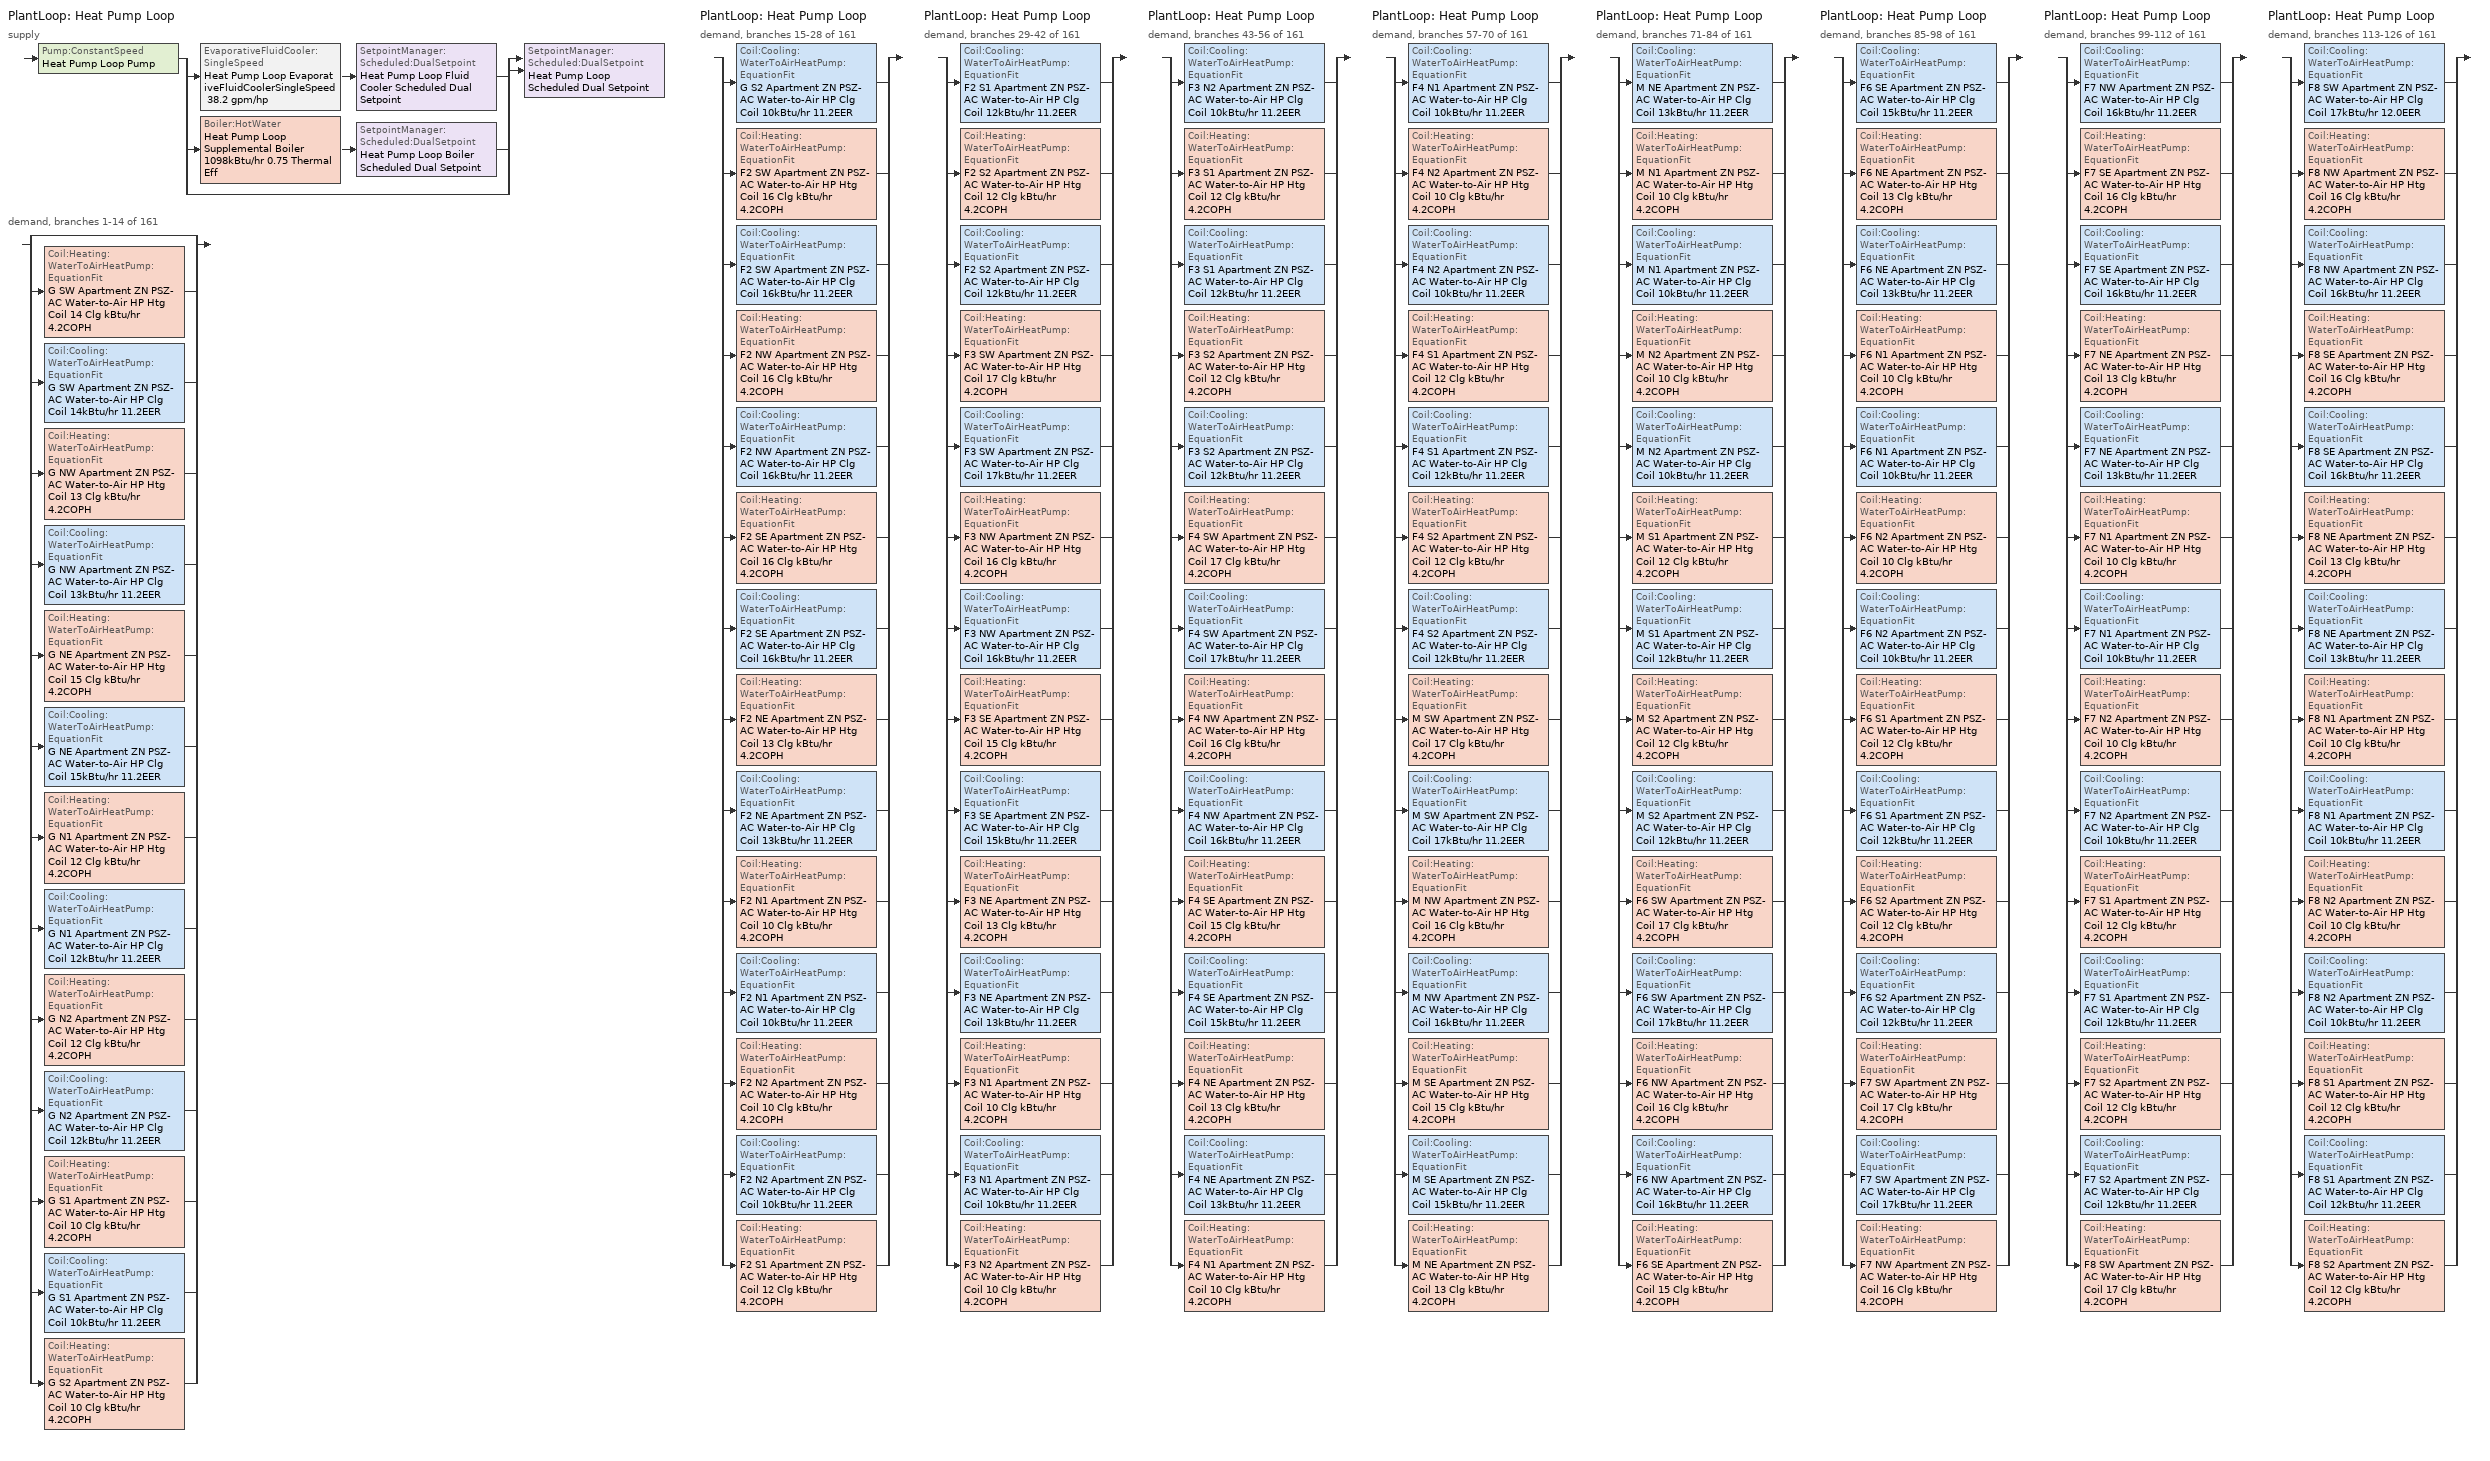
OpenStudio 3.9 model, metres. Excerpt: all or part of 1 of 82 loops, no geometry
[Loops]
PlantLoop 'Heat Pump Loop'
 supply: Pump:ConstantSpeed 'Heat Pump Loop Pump' > split
  | EvaporativeFluidCooler:SingleSpeed 'Heat Pump Loop EvaporativeFluidCoolerSingleSpeed 38.2 gpm/hp' > SetpointManager:Scheduled:DualSetpoint 'Heat Pump Loop Fluid Cooler Scheduled Dual Setpoint'
  | Boiler:HotWater 'Heat Pump Loop Supplemental Boiler 1098kBtu/hr 0.75 Thermal Eff' > SetpointManager:Scheduled:DualSetpoint 'Heat Pump Loop Boiler Scheduled Dual Setpoint'
  | bypass
  join > SetpointManager:Scheduled:DualSetpoint 'Heat Pump Loop Scheduled Dual Setpoint'
 demand, branches 1-14 of 161: split
  | bypass
  | Coil:Heating:WaterToAirHeatPump:EquationFit 'G SW Apartment ZN PSZ-AC Water-to-Air HP Htg Coil 14 Clg kBtu/hr 4.2COPH'
  | Coil:Cooling:WaterToAirHeatPump:EquationFit 'G SW Apartment ZN PSZ-AC Water-to-Air HP Clg Coil 14kBtu/hr 11.2EER'
  | Coil:Heating:WaterToAirHeatPump:EquationFit 'G NW Apartment ZN PSZ-AC Water-to-Air HP Htg Coil 13 Clg kBtu/hr 4.2COPH'
  | Coil:Cooling:WaterToAirHeatPump:EquationFit 'G NW Apartment ZN PSZ-AC Water-to-Air HP Clg Coil 13kBtu/hr 11.2EER'
  | Coil:Heating:WaterToAirHeatPump:EquationFit 'G NE Apartment ZN PSZ-AC Water-to-Air HP Htg Coil 15 Clg kBtu/hr 4.2COPH'
  | Coil:Cooling:WaterToAirHeatPump:EquationFit 'G NE Apartment ZN PSZ-AC Water-to-Air HP Clg Coil 15kBtu/hr 11.2EER'
  | Coil:Heating:WaterToAirHeatPump:EquationFit 'G N1 Apartment ZN PSZ-AC Water-to-Air HP Htg Coil 12 Clg kBtu/hr 4.2COPH'
  | Coil:Cooling:WaterToAirHeatPump:EquationFit 'G N1 Apartment ZN PSZ-AC Water-to-Air HP Clg Coil 12kBtu/hr 11.2EER'
  | Coil:Heating:WaterToAirHeatPump:EquationFit 'G N2 Apartment ZN PSZ-AC Water-to-Air HP Htg Coil 12 Clg kBtu/hr 4.2COPH'
  | Coil:Cooling:WaterToAirHeatPump:EquationFit 'G N2 Apartment ZN PSZ-AC Water-to-Air HP Clg Coil 12kBtu/hr 11.2EER'
  | Coil:Heating:WaterToAirHeatPump:EquationFit 'G S1 Apartment ZN PSZ-AC Water-to-Air HP Htg Coil 10 Clg kBtu/hr 4.2COPH'
  | Coil:Cooling:WaterToAirHeatPump:EquationFit 'G S1 Apartment ZN PSZ-AC Water-to-Air HP Clg Coil 10kBtu/hr 11.2EER'
  | Coil:Heating:WaterToAirHeatPump:EquationFit 'G S2 Apartment ZN PSZ-AC Water-to-Air HP Htg Coil 10 Clg kBtu/hr 4.2COPH'
PlantLoop 'Heat Pump Loop'
 demand, branches 15-28 of 161: split
  | Coil:Cooling:WaterToAirHeatPump:EquationFit 'G S2 Apartment ZN PSZ-AC Water-to-Air HP Clg Coil 10kBtu/hr 11.2EER'
  | Coil:Heating:WaterToAirHeatPump:EquationFit 'F2 SW Apartment ZN PSZ-AC Water-to-Air HP Htg Coil 16 Clg kBtu/hr 4.2COPH'
  | Coil:Cooling:WaterToAirHeatPump:EquationFit 'F2 SW Apartment ZN PSZ-AC Water-to-Air HP Clg Coil 16kBtu/hr 11.2EER'
  | Coil:Heating:WaterToAirHeatPump:EquationFit 'F2 NW Apartment ZN PSZ-AC Water-to-Air HP Htg Coil 16 Clg kBtu/hr 4.2COPH'
  | Coil:Cooling:WaterToAirHeatPump:EquationFit 'F2 NW Apartment ZN PSZ-AC Water-to-Air HP Clg Coil 16kBtu/hr 11.2EER'
  | Coil:Heating:WaterToAirHeatPump:EquationFit 'F2 SE Apartment ZN PSZ-AC Water-to-Air HP Htg Coil 16 Clg kBtu/hr 4.2COPH'
  | Coil:Cooling:WaterToAirHeatPump:EquationFit 'F2 SE Apartment ZN PSZ-AC Water-to-Air HP Clg Coil 16kBtu/hr 11.2EER'
  | Coil:Heating:WaterToAirHeatPump:EquationFit 'F2 NE Apartment ZN PSZ-AC Water-to-Air HP Htg Coil 13 Clg kBtu/hr 4.2COPH'
  | Coil:Cooling:WaterToAirHeatPump:EquationFit 'F2 NE Apartment ZN PSZ-AC Water-to-Air HP Clg Coil 13kBtu/hr 11.2EER'
  | Coil:Heating:WaterToAirHeatPump:EquationFit 'F2 N1 Apartment ZN PSZ-AC Water-to-Air HP Htg Coil 10 Clg kBtu/hr 4.2COPH'
  | Coil:Cooling:WaterToAirHeatPump:EquationFit 'F2 N1 Apartment ZN PSZ-AC Water-to-Air HP Clg Coil 10kBtu/hr 11.2EER'
  | Coil:Heating:WaterToAirHeatPump:EquationFit 'F2 N2 Apartment ZN PSZ-AC Water-to-Air HP Htg Coil 10 Clg kBtu/hr 4.2COPH'
  | Coil:Cooling:WaterToAirHeatPump:EquationFit 'F2 N2 Apartment ZN PSZ-AC Water-to-Air HP Clg Coil 10kBtu/hr 11.2EER'
  | Coil:Heating:WaterToAirHeatPump:EquationFit 'F2 S1 Apartment ZN PSZ-AC Water-to-Air HP Htg Coil 12 Clg kBtu/hr 4.2COPH'
PlantLoop 'Heat Pump Loop'
 demand, branches 29-42 of 161: split
  | Coil:Cooling:WaterToAirHeatPump:EquationFit 'F2 S1 Apartment ZN PSZ-AC Water-to-Air HP Clg Coil 12kBtu/hr 11.2EER'
  | Coil:Heating:WaterToAirHeatPump:EquationFit 'F2 S2 Apartment ZN PSZ-AC Water-to-Air HP Htg Coil 12 Clg kBtu/hr 4.2COPH'
  | Coil:Cooling:WaterToAirHeatPump:EquationFit 'F2 S2 Apartment ZN PSZ-AC Water-to-Air HP Clg Coil 12kBtu/hr 11.2EER'
  | Coil:Heating:WaterToAirHeatPump:EquationFit 'F3 SW Apartment ZN PSZ-AC Water-to-Air HP Htg Coil 17 Clg kBtu/hr 4.2COPH'
  | Coil:Cooling:WaterToAirHeatPump:EquationFit 'F3 SW Apartment ZN PSZ-AC Water-to-Air HP Clg Coil 17kBtu/hr 11.2EER'
  | Coil:Heating:WaterToAirHeatPump:EquationFit 'F3 NW Apartment ZN PSZ-AC Water-to-Air HP Htg Coil 16 Clg kBtu/hr 4.2COPH'
  | Coil:Cooling:WaterToAirHeatPump:EquationFit 'F3 NW Apartment ZN PSZ-AC Water-to-Air HP Clg Coil 16kBtu/hr 11.2EER'
  | Coil:Heating:WaterToAirHeatPump:EquationFit 'F3 SE Apartment ZN PSZ-AC Water-to-Air HP Htg Coil 15 Clg kBtu/hr 4.2COPH'
  | Coil:Cooling:WaterToAirHeatPump:EquationFit 'F3 SE Apartment ZN PSZ-AC Water-to-Air HP Clg Coil 15kBtu/hr 11.2EER'
  | Coil:Heating:WaterToAirHeatPump:EquationFit 'F3 NE Apartment ZN PSZ-AC Water-to-Air HP Htg Coil 13 Clg kBtu/hr 4.2COPH'
  | Coil:Cooling:WaterToAirHeatPump:EquationFit 'F3 NE Apartment ZN PSZ-AC Water-to-Air HP Clg Coil 13kBtu/hr 11.2EER'
  | Coil:Heating:WaterToAirHeatPump:EquationFit 'F3 N1 Apartment ZN PSZ-AC Water-to-Air HP Htg Coil 10 Clg kBtu/hr 4.2COPH'
  | Coil:Cooling:WaterToAirHeatPump:EquationFit 'F3 N1 Apartment ZN PSZ-AC Water-to-Air HP Clg Coil 10kBtu/hr 11.2EER'
  | Coil:Heating:WaterToAirHeatPump:EquationFit 'F3 N2 Apartment ZN PSZ-AC Water-to-Air HP Htg Coil 10 Clg kBtu/hr 4.2COPH'
PlantLoop 'Heat Pump Loop'
 demand, branches 43-56 of 161: split
  | Coil:Cooling:WaterToAirHeatPump:EquationFit 'F3 N2 Apartment ZN PSZ-AC Water-to-Air HP Clg Coil 10kBtu/hr 11.2EER'
  | Coil:Heating:WaterToAirHeatPump:EquationFit 'F3 S1 Apartment ZN PSZ-AC Water-to-Air HP Htg Coil 12 Clg kBtu/hr 4.2COPH'
  | Coil:Cooling:WaterToAirHeatPump:EquationFit 'F3 S1 Apartment ZN PSZ-AC Water-to-Air HP Clg Coil 12kBtu/hr 11.2EER'
  | Coil:Heating:WaterToAirHeatPump:EquationFit 'F3 S2 Apartment ZN PSZ-AC Water-to-Air HP Htg Coil 12 Clg kBtu/hr 4.2COPH'
  | Coil:Cooling:WaterToAirHeatPump:EquationFit 'F3 S2 Apartment ZN PSZ-AC Water-to-Air HP Clg Coil 12kBtu/hr 11.2EER'
  | Coil:Heating:WaterToAirHeatPump:EquationFit 'F4 SW Apartment ZN PSZ-AC Water-to-Air HP Htg Coil 17 Clg kBtu/hr 4.2COPH'
  | Coil:Cooling:WaterToAirHeatPump:EquationFit 'F4 SW Apartment ZN PSZ-AC Water-to-Air HP Clg Coil 17kBtu/hr 11.2EER'
  | Coil:Heating:WaterToAirHeatPump:EquationFit 'F4 NW Apartment ZN PSZ-AC Water-to-Air HP Htg Coil 16 Clg kBtu/hr 4.2COPH'
  | Coil:Cooling:WaterToAirHeatPump:EquationFit 'F4 NW Apartment ZN PSZ-AC Water-to-Air HP Clg Coil 16kBtu/hr 11.2EER'
  | Coil:Heating:WaterToAirHeatPump:EquationFit 'F4 SE Apartment ZN PSZ-AC Water-to-Air HP Htg Coil 15 Clg kBtu/hr 4.2COPH'
  | Coil:Cooling:WaterToAirHeatPump:EquationFit 'F4 SE Apartment ZN PSZ-AC Water-to-Air HP Clg Coil 15kBtu/hr 11.2EER'
  | Coil:Heating:WaterToAirHeatPump:EquationFit 'F4 NE Apartment ZN PSZ-AC Water-to-Air HP Htg Coil 13 Clg kBtu/hr 4.2COPH'
  | Coil:Cooling:WaterToAirHeatPump:EquationFit 'F4 NE Apartment ZN PSZ-AC Water-to-Air HP Clg Coil 13kBtu/hr 11.2EER'
  | Coil:Heating:WaterToAirHeatPump:EquationFit 'F4 N1 Apartment ZN PSZ-AC Water-to-Air HP Htg Coil 10 Clg kBtu/hr 4.2COPH'
PlantLoop 'Heat Pump Loop'
 demand, branches 57-70 of 161: split
  | Coil:Cooling:WaterToAirHeatPump:EquationFit 'F4 N1 Apartment ZN PSZ-AC Water-to-Air HP Clg Coil 10kBtu/hr 11.2EER'
  | Coil:Heating:WaterToAirHeatPump:EquationFit 'F4 N2 Apartment ZN PSZ-AC Water-to-Air HP Htg Coil 10 Clg kBtu/hr 4.2COPH'
  | Coil:Cooling:WaterToAirHeatPump:EquationFit 'F4 N2 Apartment ZN PSZ-AC Water-to-Air HP Clg Coil 10kBtu/hr 11.2EER'
  | Coil:Heating:WaterToAirHeatPump:EquationFit 'F4 S1 Apartment ZN PSZ-AC Water-to-Air HP Htg Coil 12 Clg kBtu/hr 4.2COPH'
  | Coil:Cooling:WaterToAirHeatPump:EquationFit 'F4 S1 Apartment ZN PSZ-AC Water-to-Air HP Clg Coil 12kBtu/hr 11.2EER'
  | Coil:Heating:WaterToAirHeatPump:EquationFit 'F4 S2 Apartment ZN PSZ-AC Water-to-Air HP Htg Coil 12 Clg kBtu/hr 4.2COPH'
  | Coil:Cooling:WaterToAirHeatPump:EquationFit 'F4 S2 Apartment ZN PSZ-AC Water-to-Air HP Clg Coil 12kBtu/hr 11.2EER'
  | Coil:Heating:WaterToAirHeatPump:EquationFit 'M SW Apartment ZN PSZ-AC Water-to-Air HP Htg Coil 17 Clg kBtu/hr 4.2COPH'
  | Coil:Cooling:WaterToAirHeatPump:EquationFit 'M SW Apartment ZN PSZ-AC Water-to-Air HP Clg Coil 17kBtu/hr 11.2EER'
  | Coil:Heating:WaterToAirHeatPump:EquationFit 'M NW Apartment ZN PSZ-AC Water-to-Air HP Htg Coil 16 Clg kBtu/hr 4.2COPH'
  | Coil:Cooling:WaterToAirHeatPump:EquationFit 'M NW Apartment ZN PSZ-AC Water-to-Air HP Clg Coil 16kBtu/hr 11.2EER'
  | Coil:Heating:WaterToAirHeatPump:EquationFit 'M SE Apartment ZN PSZ-AC Water-to-Air HP Htg Coil 15 Clg kBtu/hr 4.2COPH'
  | Coil:Cooling:WaterToAirHeatPump:EquationFit 'M SE Apartment ZN PSZ-AC Water-to-Air HP Clg Coil 15kBtu/hr 11.2EER'
  | Coil:Heating:WaterToAirHeatPump:EquationFit 'M NE Apartment ZN PSZ-AC Water-to-Air HP Htg Coil 13 Clg kBtu/hr 4.2COPH'
PlantLoop 'Heat Pump Loop'
 demand, branches 71-84 of 161: split
  | Coil:Cooling:WaterToAirHeatPump:EquationFit 'M NE Apartment ZN PSZ-AC Water-to-Air HP Clg Coil 13kBtu/hr 11.2EER'
  | Coil:Heating:WaterToAirHeatPump:EquationFit 'M N1 Apartment ZN PSZ-AC Water-to-Air HP Htg Coil 10 Clg kBtu/hr 4.2COPH'
  | Coil:Cooling:WaterToAirHeatPump:EquationFit 'M N1 Apartment ZN PSZ-AC Water-to-Air HP Clg Coil 10kBtu/hr 11.2EER'
  | Coil:Heating:WaterToAirHeatPump:EquationFit 'M N2 Apartment ZN PSZ-AC Water-to-Air HP Htg Coil 10 Clg kBtu/hr 4.2COPH'
  | Coil:Cooling:WaterToAirHeatPump:EquationFit 'M N2 Apartment ZN PSZ-AC Water-to-Air HP Clg Coil 10kBtu/hr 11.2EER'
  | Coil:Heating:WaterToAirHeatPump:EquationFit 'M S1 Apartment ZN PSZ-AC Water-to-Air HP Htg Coil 12 Clg kBtu/hr 4.2COPH'
  | Coil:Cooling:WaterToAirHeatPump:EquationFit 'M S1 Apartment ZN PSZ-AC Water-to-Air HP Clg Coil 12kBtu/hr 11.2EER'
  | Coil:Heating:WaterToAirHeatPump:EquationFit 'M S2 Apartment ZN PSZ-AC Water-to-Air HP Htg Coil 12 Clg kBtu/hr 4.2COPH'
  | Coil:Cooling:WaterToAirHeatPump:EquationFit 'M S2 Apartment ZN PSZ-AC Water-to-Air HP Clg Coil 12kBtu/hr 11.2EER'
  | Coil:Heating:WaterToAirHeatPump:EquationFit 'F6 SW Apartment ZN PSZ-AC Water-to-Air HP Htg Coil 17 Clg kBtu/hr 4.2COPH'
  | Coil:Cooling:WaterToAirHeatPump:EquationFit 'F6 SW Apartment ZN PSZ-AC Water-to-Air HP Clg Coil 17kBtu/hr 11.2EER'
  | Coil:Heating:WaterToAirHeatPump:EquationFit 'F6 NW Apartment ZN PSZ-AC Water-to-Air HP Htg Coil 16 Clg kBtu/hr 4.2COPH'
  | Coil:Cooling:WaterToAirHeatPump:EquationFit 'F6 NW Apartment ZN PSZ-AC Water-to-Air HP Clg Coil 16kBtu/hr 11.2EER'
  | Coil:Heating:WaterToAirHeatPump:EquationFit 'F6 SE Apartment ZN PSZ-AC Water-to-Air HP Htg Coil 15 Clg kBtu/hr 4.2COPH'
PlantLoop 'Heat Pump Loop'
 demand, branches 85-98 of 161: split
  | Coil:Cooling:WaterToAirHeatPump:EquationFit 'F6 SE Apartment ZN PSZ-AC Water-to-Air HP Clg Coil 15kBtu/hr 11.2EER'
  | Coil:Heating:WaterToAirHeatPump:EquationFit 'F6 NE Apartment ZN PSZ-AC Water-to-Air HP Htg Coil 13 Clg kBtu/hr 4.2COPH'
  | Coil:Cooling:WaterToAirHeatPump:EquationFit 'F6 NE Apartment ZN PSZ-AC Water-to-Air HP Clg Coil 13kBtu/hr 11.2EER'
  | Coil:Heating:WaterToAirHeatPump:EquationFit 'F6 N1 Apartment ZN PSZ-AC Water-to-Air HP Htg Coil 10 Clg kBtu/hr 4.2COPH'
  | Coil:Cooling:WaterToAirHeatPump:EquationFit 'F6 N1 Apartment ZN PSZ-AC Water-to-Air HP Clg Coil 10kBtu/hr 11.2EER'
  | Coil:Heating:WaterToAirHeatPump:EquationFit 'F6 N2 Apartment ZN PSZ-AC Water-to-Air HP Htg Coil 10 Clg kBtu/hr 4.2COPH'
  | Coil:Cooling:WaterToAirHeatPump:EquationFit 'F6 N2 Apartment ZN PSZ-AC Water-to-Air HP Clg Coil 10kBtu/hr 11.2EER'
  | Coil:Heating:WaterToAirHeatPump:EquationFit 'F6 S1 Apartment ZN PSZ-AC Water-to-Air HP Htg Coil 12 Clg kBtu/hr 4.2COPH'
  | Coil:Cooling:WaterToAirHeatPump:EquationFit 'F6 S1 Apartment ZN PSZ-AC Water-to-Air HP Clg Coil 12kBtu/hr 11.2EER'
  | Coil:Heating:WaterToAirHeatPump:EquationFit 'F6 S2 Apartment ZN PSZ-AC Water-to-Air HP Htg Coil 12 Clg kBtu/hr 4.2COPH'
  | Coil:Cooling:WaterToAirHeatPump:EquationFit 'F6 S2 Apartment ZN PSZ-AC Water-to-Air HP Clg Coil 12kBtu/hr 11.2EER'
  | Coil:Heating:WaterToAirHeatPump:EquationFit 'F7 SW Apartment ZN PSZ-AC Water-to-Air HP Htg Coil 17 Clg kBtu/hr 4.2COPH'
  | Coil:Cooling:WaterToAirHeatPump:EquationFit 'F7 SW Apartment ZN PSZ-AC Water-to-Air HP Clg Coil 17kBtu/hr 11.2EER'
  | Coil:Heating:WaterToAirHeatPump:EquationFit 'F7 NW Apartment ZN PSZ-AC Water-to-Air HP Htg Coil 16 Clg kBtu/hr 4.2COPH'
PlantLoop 'Heat Pump Loop'
 demand, branches 99-112 of 161: split
  | Coil:Cooling:WaterToAirHeatPump:EquationFit 'F7 NW Apartment ZN PSZ-AC Water-to-Air HP Clg Coil 16kBtu/hr 11.2EER'
  | Coil:Heating:WaterToAirHeatPump:EquationFit 'F7 SE Apartment ZN PSZ-AC Water-to-Air HP Htg Coil 16 Clg kBtu/hr 4.2COPH'
  | Coil:Cooling:WaterToAirHeatPump:EquationFit 'F7 SE Apartment ZN PSZ-AC Water-to-Air HP Clg Coil 16kBtu/hr 11.2EER'
  | Coil:Heating:WaterToAirHeatPump:EquationFit 'F7 NE Apartment ZN PSZ-AC Water-to-Air HP Htg Coil 13 Clg kBtu/hr 4.2COPH'
  | Coil:Cooling:WaterToAirHeatPump:EquationFit 'F7 NE Apartment ZN PSZ-AC Water-to-Air HP Clg Coil 13kBtu/hr 11.2EER'
  | Coil:Heating:WaterToAirHeatPump:EquationFit 'F7 N1 Apartment ZN PSZ-AC Water-to-Air HP Htg Coil 10 Clg kBtu/hr 4.2COPH'
  | Coil:Cooling:WaterToAirHeatPump:EquationFit 'F7 N1 Apartment ZN PSZ-AC Water-to-Air HP Clg Coil 10kBtu/hr 11.2EER'
  | Coil:Heating:WaterToAirHeatPump:EquationFit 'F7 N2 Apartment ZN PSZ-AC Water-to-Air HP Htg Coil 10 Clg kBtu/hr 4.2COPH'
  | Coil:Cooling:WaterToAirHeatPump:EquationFit 'F7 N2 Apartment ZN PSZ-AC Water-to-Air HP Clg Coil 10kBtu/hr 11.2EER'
  | Coil:Heating:WaterToAirHeatPump:EquationFit 'F7 S1 Apartment ZN PSZ-AC Water-to-Air HP Htg Coil 12 Clg kBtu/hr 4.2COPH'
  | Coil:Cooling:WaterToAirHeatPump:EquationFit 'F7 S1 Apartment ZN PSZ-AC Water-to-Air HP Clg Coil 12kBtu/hr 11.2EER'
  | Coil:Heating:WaterToAirHeatPump:EquationFit 'F7 S2 Apartment ZN PSZ-AC Water-to-Air HP Htg Coil 12 Clg kBtu/hr 4.2COPH'
  | Coil:Cooling:WaterToAirHeatPump:EquationFit 'F7 S2 Apartment ZN PSZ-AC Water-to-Air HP Clg Coil 12kBtu/hr 11.2EER'
  | Coil:Heating:WaterToAirHeatPump:EquationFit 'F8 SW Apartment ZN PSZ-AC Water-to-Air HP Htg Coil 17 Clg kBtu/hr 4.2COPH'
PlantLoop 'Heat Pump Loop'
 demand, branches 113-126 of 161: split
  | Coil:Cooling:WaterToAirHeatPump:EquationFit 'F8 SW Apartment ZN PSZ-AC Water-to-Air HP Clg Coil 17kBtu/hr 12.0EER'
  | Coil:Heating:WaterToAirHeatPump:EquationFit 'F8 NW Apartment ZN PSZ-AC Water-to-Air HP Htg Coil 16 Clg kBtu/hr 4.2COPH'
  | Coil:Cooling:WaterToAirHeatPump:EquationFit 'F8 NW Apartment ZN PSZ-AC Water-to-Air HP Clg Coil 16kBtu/hr 11.2EER'
  | Coil:Heating:WaterToAirHeatPump:EquationFit 'F8 SE Apartment ZN PSZ-AC Water-to-Air HP Htg Coil 16 Clg kBtu/hr 4.2COPH'
  | Coil:Cooling:WaterToAirHeatPump:EquationFit 'F8 SE Apartment ZN PSZ-AC Water-to-Air HP Clg Coil 16kBtu/hr 11.2EER'
  | Coil:Heating:WaterToAirHeatPump:EquationFit 'F8 NE Apartment ZN PSZ-AC Water-to-Air HP Htg Coil 13 Clg kBtu/hr 4.2COPH'
  | Coil:Cooling:WaterToAirHeatPump:EquationFit 'F8 NE Apartment ZN PSZ-AC Water-to-Air HP Clg Coil 13kBtu/hr 11.2EER'
  | Coil:Heating:WaterToAirHeatPump:EquationFit 'F8 N1 Apartment ZN PSZ-AC Water-to-Air HP Htg Coil 10 Clg kBtu/hr 4.2COPH'
  | Coil:Cooling:WaterToAirHeatPump:EquationFit 'F8 N1 Apartment ZN PSZ-AC Water-to-Air HP Clg Coil 10kBtu/hr 11.2EER'
  | Coil:Heating:WaterToAirHeatPump:EquationFit 'F8 N2 Apartment ZN PSZ-AC Water-to-Air HP Htg Coil 10 Clg kBtu/hr 4.2COPH'
  | Coil:Cooling:WaterToAirHeatPump:EquationFit 'F8 N2 Apartment ZN PSZ-AC Water-to-Air HP Clg Coil 10kBtu/hr 11.2EER'
  | Coil:Heating:WaterToAirHeatPump:EquationFit 'F8 S1 Apartment ZN PSZ-AC Water-to-Air HP Htg Coil 12 Clg kBtu/hr 4.2COPH'
  | Coil:Cooling:WaterToAirHeatPump:EquationFit 'F8 S1 Apartment ZN PSZ-AC Water-to-Air HP Clg Coil 12kBtu/hr 11.2EER'
  | Coil:Heating:WaterToAirHeatPump:EquationFit 'F8 S2 Apartment ZN PSZ-AC Water-to-Air HP Htg Coil 12 Clg kBtu/hr 4.2COPH'
[PlantLoop]
Heat Pump Loop: Fluid Type=Water; Glycol Concentration=0; Maximum Loop Temperature {C}=35; Minimum Loop Temperature {C}=10; Plant Loop Volume {m3}=Autocalculate; Load Distribution Scheme=SequentialLoad
[Sizing:Plant]
Heat Pump Loop: Loop Type=Heating; Design Loop Exit Temperature {C}=39; Loop Design Temperature Difference {deltaC}=11; Sizing Option=NonCoincident; Zone Timesteps in Averaging Window=1; Coincident Sizing Factor Mode=None
[SetpointManager:Scheduled:DualSetpoint] High Setpoint Schedule=Heat Pump Loop High Temp - 87F; Low Setpoint Schedule=Heat Pump Loop Low Temp - 67F
Name | Setpoint Node or NodeList
Heat Pump Loop Scheduled Dual Setpoint | Heat Pump Loop Supply Outlet Node
Heat Pump Loop Fluid Cooler Scheduled Dual Setpoint | Heat Pump Loop EvaporativeFluidCoolerSingleSpeed 38.2 gpm/hp Outlet Water Node
Heat Pump Loop Boiler Scheduled Dual Setpoint | Heat Pump Loop Supplemental Boiler 1098kBtu/hr 0.75 Thermal Eff Outlet Water Node
[Pump:ConstantSpeed]
Heat Pump Loop Pump: Rated Flow Rate {m3/s}=autosize; Rated Pump Head {Pa}=179344; Rated Power Consumption {W}=autosize; Motor Efficiency=0.875; Fraction of Motor Inefficiencies to Fluid Stream=0; Pump Control Type=Intermittent; Design Power Sizing Method=PowerPerFlowPerPressure; Design Electric Power per Unit Flow Rate {W/(m3/s)}=348701.1; Design Shaft Power per Unit Flow Rate per Unit Head {W-s/m3-Pa}=1.28205
[EvaporativeFluidCooler:SingleSpeed]
Heat Pump Loop EvaporativeFluidCoolerSingleSpeed 38.2 gpm/hp: Design Air Flow Rate {m3/s}=autosize; Fan Power at Design Air Flow Rate {W}=2262.68; Design Spray Water Flow Rate {m3/s}=0.002208; Performance Input Method=UFactorTimesAreaAndDesignWaterFlowRate; U-factor Times Area Value at Design Air Flow Rate {W/K}=autosize; Design Water Flow Rate {m3/s}=autosize; Capacity Control=FanCycling; Sizing Factor=1; Evaporation Loss Mode=SaturatedExit; Drift Loss Percent {percent}=0.008; Blowdown Calculation Mode=ConcentrationRatio; Blowdown Concentration Ratio=3
[Boiler:HotWater]
Heat Pump Loop Supplemental Boiler 1098kBtu/hr 0.75 Thermal Eff: Fuel Type=NaturalGas; Nominal Thermal Efficiency=0.75; Efficiency Curve Temperature Evaluation Variable=LeavingBoiler; Normalized Boiler Efficiency Curve=Boiler with No Minimum Turndown; Minimum Part Load Ratio=0; Maximum Part Load Ratio=1.2; Optimum Part Load Ratio=1; Water Outlet Upper Temperature Limit {C}=95; Boiler Flow Mode=ConstantFlow; On Cycle Parasitic Electric Load {W}=0; Off Cycle Parasitic Fuel Load {W}=0; Sizing Factor=1
[Coil:Heating:WaterToAirHeatPump:EquationFit] Rated Heating Coefficient of Performance {W/W}=4.2; Rated Entering Water Temperature {C}=20; Rated Entering Air Dry-Bulb Temperature {C}=20; Ratio of Rated Heating Capacity to Rated Cooling Capacity=1; Heating Capacity Curve=Water to Air Heat Pump Heating Capacity Curve; Heating Power Consumption Curve=Water to Air Heat Pump Heating Power Consumption Curve; Part Load Fraction Correlation Curve=Water to Air Heat Pump Part Load Fraction Correlation Curve
G SW Apartment ZN PSZ-AC Water-to-Air HP Htg Coil 14 Clg kBtu/hr 4.2COPH; G NW Apartment ZN PSZ-AC Water-to-Air HP Htg Coil 13 Clg kBtu/hr 4.2COPH; G NE Apartment ZN PSZ-AC Water-to-Air HP Htg Coil 15 Clg kBtu/hr 4.2COPH; G N1 Apartment ZN PSZ-AC Water-to-Air HP Htg Coil 12 Clg kBtu/hr 4.2COPH; G N2 Apartment ZN PSZ-AC Water-to-Air HP Htg Coil 12 Clg kBtu/hr 4.2COPH; G S1 Apartment ZN PSZ-AC Water-to-Air HP Htg Coil 10 Clg kBtu/hr 4.2COPH; G S2 Apartment ZN PSZ-AC Water-to-Air HP Htg Coil 10 Clg kBtu/hr 4.2COPH; F2 SW Apartment ZN PSZ-AC Water-to-Air HP Htg Coil 16 Clg kBtu/hr 4.2COPH; F2 NW Apartment ZN PSZ-AC Water-to-Air HP Htg Coil 16 Clg kBtu/hr 4.2COPH; F2 SE Apartment ZN PSZ-AC Water-to-Air HP Htg Coil 16 Clg kBtu/hr 4.2COPH; F2 NE Apartment ZN PSZ-AC Water-to-Air HP Htg Coil 13 Clg kBtu/hr 4.2COPH; F2 N1 Apartment ZN PSZ-AC Water-to-Air HP Htg Coil 10 Clg kBtu/hr 4.2COPH; F2 N2 Apartment ZN PSZ-AC Water-to-Air HP Htg Coil 10 Clg kBtu/hr 4.2COPH; F2 S1 Apartment ZN PSZ-AC Water-to-Air HP Htg Coil 12 Clg kBtu/hr 4.2COPH; F2 S2 Apartment ZN PSZ-AC Water-to-Air HP Htg Coil 12 Clg kBtu/hr 4.2COPH; F3 SW Apartment ZN PSZ-AC Water-to-Air HP Htg Coil 17 Clg kBtu/hr 4.2COPH; F3 NW Apartment ZN PSZ-AC Water-to-Air HP Htg Coil 16 Clg kBtu/hr 4.2COPH; F3 SE Apartment ZN PSZ-AC Water-to-Air HP Htg Coil 15 Clg kBtu/hr 4.2COPH; F3 NE Apartment ZN PSZ-AC Water-to-Air HP Htg Coil 13 Clg kBtu/hr 4.2COPH; F3 N1 Apartment ZN PSZ-AC Water-to-Air HP Htg Coil 10 Clg kBtu/hr 4.2COPH; F3 N2 Apartment ZN PSZ-AC Water-to-Air HP Htg Coil 10 Clg kBtu/hr 4.2COPH; F3 S1 Apartment ZN PSZ-AC Water-to-Air HP Htg Coil 12 Clg kBtu/hr 4.2COPH; F3 S2 Apartment ZN PSZ-AC Water-to-Air HP Htg Coil 12 Clg kBtu/hr 4.2COPH; F4 SW Apartment ZN PSZ-AC Water-to-Air HP Htg Coil 17 Clg kBtu/hr 4.2COPH; F4 NW Apartment ZN PSZ-AC Water-to-Air HP Htg Coil 16 Clg kBtu/hr 4.2COPH; F4 SE Apartment ZN PSZ-AC Water-to-Air HP Htg Coil 15 Clg kBtu/hr 4.2COPH; F4 NE Apartment ZN PSZ-AC Water-to-Air HP Htg Coil 13 Clg kBtu/hr 4.2COPH; F4 N1 Apartment ZN PSZ-AC Water-to-Air HP Htg Coil 10 Clg kBtu/hr 4.2COPH; F4 N2 Apartment ZN PSZ-AC Water-to-Air HP Htg Coil 10 Clg kBtu/hr 4.2COPH; F4 S1 Apartment ZN PSZ-AC Water-to-Air HP Htg Coil 12 Clg kBtu/hr 4.2COPH; F4 S2 Apartment ZN PSZ-AC Water-to-Air HP Htg Coil 12 Clg kBtu/hr 4.2COPH; M SW Apartment ZN PSZ-AC Water-to-Air HP Htg Coil 17 Clg kBtu/hr 4.2COPH; M NW Apartment ZN PSZ-AC Water-to-Air HP Htg Coil 16 Clg kBtu/hr 4.2COPH; M SE Apartment ZN PSZ-AC Water-to-Air HP Htg Coil 15 Clg kBtu/hr 4.2COPH; M NE Apartment ZN PSZ-AC Water-to-Air HP Htg Coil 13 Clg kBtu/hr 4.2COPH; M N1 Apartment ZN PSZ-AC Water-to-Air HP Htg Coil 10 Clg kBtu/hr 4.2COPH; M N2 Apartment ZN PSZ-AC Water-to-Air HP Htg Coil 10 Clg kBtu/hr 4.2COPH; M S1 Apartment ZN PSZ-AC Water-to-Air HP Htg Coil 12 Clg kBtu/hr 4.2COPH; M S2 Apartment ZN PSZ-AC Water-to-Air HP Htg Coil 12 Clg kBtu/hr 4.2COPH; F6 SW Apartment ZN PSZ-AC Water-to-Air HP Htg Coil 17 Clg kBtu/hr 4.2COPH; F6 NW Apartment ZN PSZ-AC Water-to-Air HP Htg Coil 16 Clg kBtu/hr 4.2COPH; F6 SE Apartment ZN PSZ-AC Water-to-Air HP Htg Coil 15 Clg kBtu/hr 4.2COPH; F6 NE Apartment ZN PSZ-AC Water-to-Air HP Htg Coil 13 Clg kBtu/hr 4.2COPH; F6 N1 Apartment ZN PSZ-AC Water-to-Air HP Htg Coil 10 Clg kBtu/hr 4.2COPH; F6 N2 Apartment ZN PSZ-AC Water-to-Air HP Htg Coil 10 Clg kBtu/hr 4.2COPH; F6 S1 Apartment ZN PSZ-AC Water-to-Air HP Htg Coil 12 Clg kBtu/hr 4.2COPH; F6 S2 Apartment ZN PSZ-AC Water-to-Air HP Htg Coil 12 Clg kBtu/hr 4.2COPH; F7 SW Apartment ZN PSZ-AC Water-to-Air HP Htg Coil 17 Clg kBtu/hr 4.2COPH; F7 NW Apartment ZN PSZ-AC Water-to-Air HP Htg Coil 16 Clg kBtu/hr 4.2COPH; F7 SE Apartment ZN PSZ-AC Water-to-Air HP Htg Coil 16 Clg kBtu/hr 4.2COPH; F7 NE Apartment ZN PSZ-AC Water-to-Air HP Htg Coil 13 Clg kBtu/hr 4.2COPH; F7 N1 Apartment ZN PSZ-AC Water-to-Air HP Htg Coil 10 Clg kBtu/hr 4.2COPH; F7 N2 Apartment ZN PSZ-AC Water-to-Air HP Htg Coil 10 Clg kBtu/hr 4.2COPH; F7 S1 Apartment ZN PSZ-AC Water-to-Air HP Htg Coil 12 Clg kBtu/hr 4.2COPH; F7 S2 Apartment ZN PSZ-AC Water-to-Air HP Htg Coil 12 Clg kBtu/hr 4.2COPH; F8 SW Apartment ZN PSZ-AC Water-to-Air HP Htg Coil 17 Clg kBtu/hr 4.2COPH; F8 NW Apartment ZN PSZ-AC Water-to-Air HP Htg Coil 16 Clg kBtu/hr 4.2COPH; F8 SE Apartment ZN PSZ-AC Water-to-Air HP Htg Coil 16 Clg kBtu/hr 4.2COPH; F8 NE Apartment ZN PSZ-AC Water-to-Air HP Htg Coil 13 Clg kBtu/hr 4.2COPH; F8 N1 Apartment ZN PSZ-AC Water-to-Air HP Htg Coil 10 Clg kBtu/hr 4.2COPH; F8 N2 Apartment ZN PSZ-AC Water-to-Air HP Htg Coil 10 Clg kBtu/hr 4.2COPH; F8 S1 Apartment ZN PSZ-AC Water-to-Air HP Htg Coil 12 Clg kBtu/hr 4.2COPH; F8 S2 Apartment ZN PSZ-AC Water-to-Air HP Htg Coil 12 Clg kBtu/hr 4.2COPH
[Coil:Cooling:WaterToAirHeatPump:EquationFit] Rated Entering Water Temperature {C}=30; Rated Entering Air Dry-Bulb Temperature {C}=27; Rated Entering Air Wet-Bulb Temperature {C}=19; Total Cooling Capacity Curve=Water to Air Heat Pump Total Cooling Capacity Curve; Sensible Cooling Capacity Curve=Water to Air Heat Pump Sensible Cooling Capacity Curve; Cooling Power Consumption Curve=Water to Air Heat Pump Cooling Power Consumption Curve; Part Load Fraction Correlation Curve=Water to Air Heat Pump Part Load Fraction Correlation Curve; Maximum Cycling Rate {cycles/hr}=2.5; Latent Capacity Time Constant {s}=60; Fan Delay Time {s}=60
Name | Rated Cooling Coefficient of Performance {W/W}
G SW Apartment ZN PSZ-AC Water-to-Air HP Clg Coil 14kBtu/hr 11.2EER; G NW Apartment ZN PSZ-AC Water-to-Air HP Clg Coil 13kBtu/hr 11.2EER; G NE Apartment ZN PSZ-AC Water-to-Air HP Clg Coil 15kBtu/hr 11.2EER; G N1 Apartment ZN PSZ-AC Water-to-Air HP Clg Coil 12kBtu/hr 11.2EER; G N2 Apartment ZN PSZ-AC Water-to-Air HP Clg Coil 12kBtu/hr 11.2EER; G S1 Apartment ZN PSZ-AC Water-to-Air HP Clg Coil 10kBtu/hr 11.2EER; G S2 Apartment ZN PSZ-AC Water-to-Air HP Clg Coil 10kBtu/hr 11.2EER; F2 SW Apartment ZN PSZ-AC Water-to-Air HP Clg Coil 16kBtu/hr 11.2EER; F2 NW Apartment ZN PSZ-AC Water-to-Air HP Clg Coil 16kBtu/hr 11.2EER; F2 SE Apartment ZN PSZ-AC Water-to-Air HP Clg Coil 16kBtu/hr 11.2EER; F2 NE Apartment ZN PSZ-AC Water-to-Air HP Clg Coil 13kBtu/hr 11.2EER; F2 N1 Apartment ZN PSZ-AC Water-to-Air HP Clg Coil 10kBtu/hr 11.2EER; F2 N2 Apartment ZN PSZ-AC Water-to-Air HP Clg Coil 10kBtu/hr 11.2EER; F2 S1 Apartment ZN PSZ-AC Water-to-Air HP Clg Coil 12kBtu/hr 11.2EER; F2 S2 Apartment ZN PSZ-AC Water-to-Air HP Clg Coil 12kBtu/hr 11.2EER; F3 SW Apartment ZN PSZ-AC Water-to-Air HP Clg Coil 17kBtu/hr 11.2EER; F3 NW Apartment ZN PSZ-AC Water-to-Air HP Clg Coil 16kBtu/hr 11.2EER; F3 SE Apartment ZN PSZ-AC Water-to-Air HP Clg Coil 15kBtu/hr 11.2EER; F3 NE Apartment ZN PSZ-AC Water-to-Air HP Clg Coil 13kBtu/hr 11.2EER; F3 N1 Apartment ZN PSZ-AC Water-to-Air HP Clg Coil 10kBtu/hr 11.2EER; F3 N2 Apartment ZN PSZ-AC Water-to-Air HP Clg Coil 10kBtu/hr 11.2EER; F3 S1 Apartment ZN PSZ-AC Water-to-Air HP Clg Coil 12kBtu/hr 11.2EER; F3 S2 Apartment ZN PSZ-AC Water-to-Air HP Clg Coil 12kBtu/hr 11.2EER; F4 SW Apartment ZN PSZ-AC Water-to-Air HP Clg Coil 17kBtu/hr 11.2EER; F4 NW Apartment ZN PSZ-AC Water-to-Air HP Clg Coil 16kBtu/hr 11.2EER; F4 SE Apartment ZN PSZ-AC Water-to-Air HP Clg Coil 15kBtu/hr 11.2EER; F4 NE Apartment ZN PSZ-AC Water-to-Air HP Clg Coil 13kBtu/hr 11.2EER; F4 N1 Apartment ZN PSZ-AC Water-to-Air HP Clg Coil 10kBtu/hr 11.2EER; F4 N2 Apartment ZN PSZ-AC Water-to-Air HP Clg Coil 10kBtu/hr 11.2EER; F4 S1 Apartment ZN PSZ-AC Water-to-Air HP Clg Coil 12kBtu/hr 11.2EER; F4 S2 Apartment ZN PSZ-AC Water-to-Air HP Clg Coil 12kBtu/hr 11.2EER; M SW Apartment ZN PSZ-AC Water-to-Air HP Clg Coil 17kBtu/hr 11.2EER; M NW Apartment ZN PSZ-AC Water-to-Air HP Clg Coil 16kBtu/hr 11.2EER; M SE Apartment ZN PSZ-AC Water-to-Air HP Clg Coil 15kBtu/hr 11.2EER; M NE Apartment ZN PSZ-AC Water-to-Air HP Clg Coil 13kBtu/hr 11.2EER; M N1 Apartment ZN PSZ-AC Water-to-Air HP Clg Coil 10kBtu/hr 11.2EER; M N2 Apartment ZN PSZ-AC Water-to-Air HP Clg Coil 10kBtu/hr 11.2EER; M S1 Apartment ZN PSZ-AC Water-to-Air HP Clg Coil 12kBtu/hr 11.2EER; M S2 Apartment ZN PSZ-AC Water-to-Air HP Clg Coil 12kBtu/hr 11.2EER; F6 SW Apartment ZN PSZ-AC Water-to-Air HP Clg Coil 17kBtu/hr 11.2EER; F6 NW Apartment ZN PSZ-AC Water-to-Air HP Clg Coil 16kBtu/hr 11.2EER; F6 SE Apartment ZN PSZ-AC Water-to-Air HP Clg Coil 15kBtu/hr 11.2EER; F6 NE Apartment ZN PSZ-AC Water-to-Air HP Clg Coil 13kBtu/hr 11.2EER; F6 N1 Apartment ZN PSZ-AC Water-to-Air HP Clg Coil 10kBtu/hr 11.2EER; F6 N2 Apartment ZN PSZ-AC Water-to-Air HP Clg Coil 10kBtu/hr 11.2EER; F6 S1 Apartment ZN PSZ-AC Water-to-Air HP Clg Coil 12kBtu/hr 11.2EER; F6 S2 Apartment ZN PSZ-AC Water-to-Air HP Clg Coil 12kBtu/hr 11.2EER; F7 SW Apartment ZN PSZ-AC Water-to-Air HP Clg Coil 17kBtu/hr 11.2EER; F7 NW Apartment ZN PSZ-AC Water-to-Air HP Clg Coil 16kBtu/hr 11.2EER; F7 SE Apartment ZN PSZ-AC Water-to-Air HP Clg Coil 16kBtu/hr 11.2EER; F7 NE Apartment ZN PSZ-AC Water-to-Air HP Clg Coil 13kBtu/hr 11.2EER; F7 N1 Apartment ZN PSZ-AC Water-to-Air HP Clg Coil 10kBtu/hr 11.2EER; F7 N2 Apartment ZN PSZ-AC Water-to-Air HP Clg Coil 10kBtu/hr 11.2EER; F7 S1 Apartment ZN PSZ-AC Water-to-Air HP Clg Coil 12kBtu/hr 11.2EER; F7 S2 Apartment ZN PSZ-AC Water-to-Air HP Clg Coil 12kBtu/hr 11.2EER; F8 NW Apartment ZN PSZ-AC Water-to-Air HP Clg Coil 16kBtu/hr 11.2EER; F8 SE Apartment ZN PSZ-AC Water-to-Air HP Clg Coil 16kBtu/hr 11.2EER; F8 NE Apartment ZN PSZ-AC Water-to-Air HP Clg Coil 13kBtu/hr 11.2EER; F8 N1 Apartment ZN PSZ-AC Water-to-Air HP Clg Coil 10kBtu/hr 11.2EER; F8 N2 Apartment ZN PSZ-AC Water-to-Air HP Clg Coil 10kBtu/hr 11.2EER; F8 S1 Apartment ZN PSZ-AC Water-to-Air HP Clg Coil 12kBtu/hr 11.2EER | 3.86636
F8 SW Apartment ZN PSZ-AC Water-to-Air HP Clg Coil 17kBtu/hr 12.0EER | 4.13279
[Schedule:Ruleset]
Name | Default Day Schedule
Heat Pump Loop High Temp - 87F | Heat Pump Loop High Temp - 87F Default
Heat Pump Loop Low Temp - 67F | Heat Pump Loop Low Temp - 67F Default
[Schedule:Day]
Heat Pump Loop High Temp - 87F Default: 24, 0, 30.5556
Heat Pump Loop Low Temp - 67F Default: 24, 0, 19.4444
[Curve:QuadLinear] Minimum Value of w {BasedOnField A2}=-100; Maximum Value of w {BasedOnField A2}=100; Minimum Value of x {BasedOnField A3}=-100; Maximum Value of x {BasedOnField A3}=100; Minimum Value of y {BasedOnField A4}=0; Maximum Value of y {BasedOnField A4}=100; Minimum Value of z {BasedOnField A5}=0; Maximum Value of z {BasedOnField A5}=100
Name | Coefficient1 Constant | Coefficient2 w | Coefficient3 x | Coefficient4 y | Coefficient5 z
Water to Air Heat Pump Heating Capacity Curve | 0.237847 | -3.35824 | 3.8064 | 0.1792 | 0.128607
Water to Air Heat Pump Heating Power Consumption Curve | -3.79176 | 3.38799 | 1.50226 | -0.177654 | -0.10308
Water to Air Heat Pump Total Cooling Capacity Curve | -4.30267 | 7.18537 | -2.23947 | 0.139996 | 0.10266
Water to Air Heat Pump Cooling Power Consumption Curve | -5.67776 | 0.438988 | 5.84528 | 0.141606 | -0.168728
[Curve:Linear]
Water to Air Heat Pump Part Load Fraction Correlation Curve: Coefficient1 Constant=0.833746; Coefficient2 x=0.166254; Minimum Value of x=0; Maximum Value of x=1; Minimum Curve Output=0; Maximum Curve Output=1
[Curve:QuintLinear]
Water to Air Heat Pump Sensible Cooling Capacity Curve: Coefficient1 Constant=6.00194; Coefficient2 v=22.6301; Coefficient3 w=-26.7961; Coefficient4 x=-1.72375; Coefficient5 y=0.490645; Coefficient6 z=0.0693119; Minimum Value of v {BasedOnField A2}=-100; Maximum Value of v {BasedOnField A2}=100; Minimum Value of w {BasedOnField A2}=-100; Maximum Value of w {BasedOnField A2}=100; Minimum Value of x {BasedOnField A3}=-100; Maximum Value of x {BasedOnField A3}=100; Minimum Value of y {BasedOnField A4}=0; Maximum Value of y {BasedOnField A4}=100; Minimum Value of z {BasedOnField A5}=0; Maximum Value of z {BasedOnField A5}=100
[Curve:Cubic]
Boiler with No Minimum Turndown: Coefficient1 Constant=0.7463; Coefficient2 x=1.3196; Coefficient3 x**2=-2.2154; Coefficient4 x**3=1.1674; Minimum Value of x=0; Maximum Value of x=1.3
